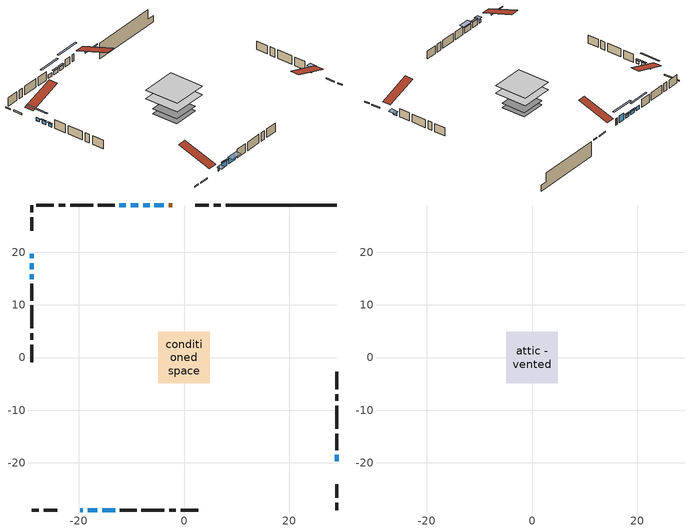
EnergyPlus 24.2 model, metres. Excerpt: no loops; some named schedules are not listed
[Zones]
conditioned space
 floor adiabatic (AdiabaticFloorConstruction): -4.86,-4.86 -4.86,4.86 4.86,4.86 4.86,-4.86 z3.12
 floor foundation (Slab1 construction): -3.63,-3.63 -3.63,3.63 3.63,3.63 3.63,-3.63 z-1.35
 floor foundation (Slab2 construction): -3.63,-3.63 -3.63,3.63 3.63,3.63 3.63,-3.63 z0
 wall outside (RimJoist1 construction): 6.98,28.94 5.6,28.94 / -28.94,-28.94 -27.56,-28.94 / -28.94,28.94 -28.94,27.56 / 28.94,-28.94 28.94,-27.56 z3.12:3.42
 wall outside (RimJoist2 construction): 4.67,28.94 2.11,28.94 / -26.63,-28.94 -24.07,-28.94 / -28.94,26.63 -28.94,24.07 / 28.94,-26.63 28.94,-24.07 z3.12:3.42
 wall outside (AdiabaticWallConstruction 1): -2.24,28.94 -2.87,28.94 z3.12:5.15
 wall outside (AdiabaticWallConstruction): -19.72,-28.94 -19.21,-28.94 / -28.94,19.72 -28.94,18.8 / -28.94,15.8 -28.94,14.89 z3.12:4.04; -3.8,28.94 -5.61,28.94 z3.12:5.15; 28.94,-19.72 28.94,-18.5 / -6.53,28.94 -7.76,28.94 / -8.68,28.94 -10.11,28.94 / -28.94,17.87 -28.94,16.73 / -11.03,28.94 -12.26,28.94 z3.12:4.14; -18.28,-28.94 -16.45,-28.94 / -15.52,-28.94 -13.08,-28.94 z3.12:4.77
 wall outside (Wall1 construction): -13.18,28.94 -16.33,28.94 / -12.15,-28.94 -9.01,-28.94 / -28.94,13.96 -28.94,10.82 / 28.94,-17.57 28.94,-14.43 z3.12:5.56
 wall outside (Wall2 construction): -17.25,28.94 -21.58,28.94 / -8.08,-28.94 -3.76,-28.94 / -28.94,9.89 -28.94,5.56 / 28.94,-13.5 28.94,-9.17 z3.12:5.56
 wall outside (Wall3 construction): -22.51,28.94 -23.81,28.94 / -2.83,-28.94 -1.53,-28.94 / -28.94,4.63 -28.94,3.34 / 28.94,-8.24 28.94,-6.95 z3.12:5.56
 wall outside (Wall4 construction): -24.74,28.94 -28.01,28.94 / -0.6,-28.94 2.68,-28.94 / -28.94,2.41 -28.94,-0.87 / 28.94,-6.02 28.94,-2.74 z3.12:5.56
 wall foundation (FoundationWall1 construction): 7.91,28.94,-1.35 7.91,28.94,3.12 26.84,28.94,3.12 26.84,28.94,0.39 28.94,28.94,0.39 28.94,28.94,-1.35
 window (WindowConstruction 7): -19.72,-28.94 -19.21,-28.94 z3.12:4.03
 window (WindowConstruction 9): -3.8,28.94 -5.61,28.94 z3.12:5.15
 window (WindowConstruction 10): -28.94,19.72 -28.94,18.8 z3.12:4.03
 window (WindowConstruction): 28.94,-19.72 28.94,-18.5 z3.12:4.14
 window (WindowConstruction 1): -6.54,28.94 -7.75,28.94 z3.12:4.14
 window (WindowConstruction 2): -8.68,28.94 -10.11,28.94 z3.12:4.14
 window (WindowConstruction 3): -18.28,-28.94 -16.45,-28.94 z3.12:4.77
 window (WindowConstruction 4): -15.52,-28.94 -13.08,-28.94 z3.12:4.77
 window (WindowConstruction 5): -28.94,17.87 -28.94,16.73 z3.12:4.14
 window (WindowConstruction 6): -28.94,15.8 -28.94,14.89 z3.12:4.03
 window (WindowConstruction 8): -11.04,28.94 -12.25,28.94 z3.12:4.14
 door (Door): -2.24,28.94 -2.87,28.94 z3.12:5.15
 ceiling adiabatic (AdiabaticFloorConstruction): 4.86,-4.86 4.86,4.86 -4.86,4.86 -4.86,-4.86 z3.12
attic - vented
 floor to conditioned space (Floor1 construction Reversed): -4.86,-4.86 -4.86,4.86 4.86,4.86 4.86,-4.86 z5.56
 roof outside (Roof1 construction): -1.31,28.94,5.56 -1.31,19.48,8.71 1.18,19.48,8.71 1.18,28.94,5.56; -20.65,-28.94,5.56 -20.65,-19.48,8.71 -23.14,-19.48,8.71 -23.14,-28.94,5.56; -28.94,20.65,5.56 -19.48,20.65,8.71 -19.48,23.14,8.71 -28.94,23.14,5.56; 28.94,-20.65,5.56 19.48,-20.65,8.71 19.48,-23.14,8.71 28.94,-23.14,5.56
shading: -18.83,-28.94 -20.1,-28.94 -20.1,-30.31 -18.83,-30.31 z4.42; -8.25,28.94 -1.16,28.94 -1.16,29.35 -8.25,29.35 z7.79; -28.94,16.16 -28.94,22.36 -29.35,22.36 -29.35,16.16 z6.67; 28.94,-18.12 28.94,-20.1 30.31,-20.1 30.31,-18.12 z4.52; -7.96,28.94 -6.33,28.94 -6.33,29.35 -7.96,29.35 z4.34; -10.31,28.94 -8.48,28.94 -8.48,29.35 -10.31,29.35 z4.34; -16.25,-28.94 -18.48,-28.94 -18.48,-29.35 -16.25,-29.35 z4.97; -12.7,-28.94 -15.9,-28.94 -15.9,-30.31 -12.7,-30.31 z5.15; -28.94,16.53 -28.94,18.07 -29.35,18.07 -29.35,16.53 z4.34; -28.94,14.69 -28.94,16 -29.35,16 -29.35,14.69 z4.24; -14.89,28.94 -8.4,28.94 -8.4,29.35 -14.89,29.35 z6.77
[Building]
Building 1: Terrain=Suburbs
[Site:Location]
Point Petre AUT_ON: Latitude {deg}=43.83; Longitude {deg}=-77.15; Time Zone {hr}=-5; Elevation {m}=79; Keep Site Location Information=Yes
[Site:GroundTemperature:Shallow]
3.7516, 1.80644, 1.65067, 2.57374, 6.27937, 9.96774, 13.1654, 15.191, 15.363, 13.7156, 10.5995, 7.02426
[Site:WaterMainsTemperature]
Calculation Method=Schedule; Temperature Schedule=mains temperature schedule
[Material] Roughness=Rough; Thermal Absorptance=0.9
Name | Thickness {m} | Conductivity {W/m-K} | Density {kg/m3} | Specific Heat {J/kg-K} | Solar Absorptance | Visible Absorptance
asphalt or fiberglass shingles | 0.00635 | 0.162714 | 1121.4 | 1465.45 | 0.4 | 0.4
ceiling loosefill ins | 0.0846667 | 0.0480833 | 16.02 | 1046.75 | 0.7 | 0.7
ceiling stud and cavity | 0.1397 | 0.0957022 | 65.682 | 1177.47 | 0.7 | 0.7
concrete 4.0 in. | 0.1016 | 1.803125 | 2242.8 | 837.4 | 0.7 | 0.7
concrete 8.0 in. | 0.2032 | 1.803125 | 2242.8 | 837.4 | 0.7 | 0.7
door material | 0.04445 | 0.327969 | 512.64 | 1214.23 | 0.7 | 0.7
exterior vertical ins | 0.039249 | 0.029427 | 32.04 | 1214.23 | 0.7 | 0.7
floor covering | 0.0127 | 0.0433444 | 54.468 | 1339.84 | 0.6 | 0.6
floor rigid ins; wall rigid ins | 0.512978 | 0.029427 | 32.04 | 1214.23 | 0.7 | 0.7
floor stud and cavity | 0.1397 | 1.75129 | 37.0049 | 1207.88 | 0.7 | 0.7
furniture material conditioned space 1 | 0.1524 | 0.115458 | 640.8 | 1214.23 | 0.6 | 0.6
gypsum board | 0.0127 | 0.160291 | 801 | 837.4 | 0.6 | 0.6
gypsum board 1 | 0.00254 | 0.160291 | 801 | 837.4 | 0.6 | 0.6
gypsum board 2 | 0.0127 | 0.160291 | 801 | 837.4 | 0.7 | 0.7
osb sheathing 0.5 in. | 0.0127 | 0.115458 | 512.64 | 1214.23 | 0.7 | 0.7
osb sheathing 0.75 in. | 0.01905 | 0.115458 | 512.64 | 1214.23 | 0.7 | 0.7
osb sheathing 2.0 in. | 0.0508 | 0.115458 | 512.64 | 1214.23 | 0.7 | 0.7
rim joist stud and cavity | 0.0508 | 0.0389034 | 125.044 | 1163.47 | 0.6 | 0.6
rim joist stud and cavity 1 | 0.0508 | 0.0463394 | 125.044 | 1163.47 | 0.6 | 0.6
wall stud and cavity | 0.1397 | 0.101326 | 139.0536 | 1170.24 | 0.7 | 0.7
wall stud and cavity 1 | 0.1397 | 0.117539 | 139.0536 | 1170.24 | 0.7 | 0.7
wall stud and cavity 2 | 0.1397 | 0.119127 | 139.0536 | 1170.24 | 0.7 | 0.7
wall stud and cavity 3 | 0.0889 | 0.539245 | 50.32683 | 1063.81 | 0.7 | 0.7
wall stud and cavity 4 | 0.0889 | 0.380278 | 52.3479 | 1209.89 | 0.7 | 0.7
wall stud and cavity 5 | 0.0889 | 0.391764 | 83.0341 | 1211.67 | 0.7 | 0.7
wood siding | 0.0254 | 0.102417 | 544.68 | 1172.36 | 0.4 | 0.4
wood siding 1 | 0.00254 | 0.102417 | 544.68 | 1172.36 | 0.4 | 0.4
wood siding 2; wood siding 3; wood siding 4 | 0.0254 | 0.102417 | 544.68 | 1172.36 | 0.7 | 0.7
[WindowMaterial:SimpleGlazingSystem]
Name | U-Factor {W/m2-K} | Solar Heat Gain Coefficient
WindowMaterial | 2.393277 | 0.52
WindowMaterial 1 | 2.28085 | 0.55
WindowMaterial 10 | 3.304596 | 0.64
WindowMaterial 2 | 2.25814 | 0.56
WindowMaterial 3 | 2.14515 | 0.6
WindowMaterial 4 | 2.115055 | 0.62
WindowMaterial 5 | 2.29164 | 0.54
WindowMaterial 6 | 2.49718 | 0.47
WindowMaterial 7 | 3.308 | 0.59
WindowMaterial 8 | 3.28699 | 0.55
WindowMaterial 9 | 2.97698 | 0.59
[Construction]
AdiabaticFloorConstruction: floor stud and cavity, floor rigid ins, osb sheathing 0.75 in., floor covering
AdiabaticWallConstruction: wood siding 3, wall rigid ins, wall stud and cavity 4, gypsum board
AdiabaticWallConstruction 1: wood siding 4, wall rigid ins, wall stud and cavity 4, gypsum board
Door: door material
Floor1 construction Reversed: gypsum board, ceiling stud and cavity, ceiling loosefill ins
FoundationWall1 construction: concrete 8.0 in., gypsum board 2
furniture construction conditioned space 1: furniture material conditioned space 1
PartitionWallConstruction: gypsum board, wall stud and cavity 5, gypsum board
RimJoist1 construction: wood siding 2, osb sheathing 2.0 in., rim joist stud and cavity
RimJoist2 construction: wood siding 2, osb sheathing 2.0 in., rim joist stud and cavity 1
Roof1 construction: asphalt or fiberglass shingles
Slab1 construction; Slab2 construction: concrete 4.0 in.
Wall1 construction: wood siding, osb sheathing 0.5 in., wall stud and cavity, gypsum board
Wall2 construction: wood siding, osb sheathing 0.5 in., wall stud and cavity 1, gypsum board
Wall3 construction: wood siding, osb sheathing 0.5 in., wall stud and cavity 2, gypsum board
Wall4 construction: wood siding 1, wall stud and cavity 3, gypsum board 1
WindowConstruction: WindowMaterial
WindowConstruction 1: WindowMaterial 1
WindowConstruction 10: WindowMaterial 10
WindowConstruction 2: WindowMaterial 2
WindowConstruction 3: WindowMaterial 3
WindowConstruction 4: WindowMaterial 4
WindowConstruction 5: WindowMaterial 5
WindowConstruction 6: WindowMaterial 6
WindowConstruction 7: WindowMaterial 7
WindowConstruction 8: WindowMaterial 8
WindowConstruction 9: WindowMaterial 9
[Zone] Multiplier=1; Part of Total Floor Area=Yes
Name | Volume {m3}
attic - vented | 48.3861
conditioned space | 459.4
[Space]
Name | Zone | Volume {m3}
attic - vented 1 | attic - vented | 48.3861
conditioned space 1 | conditioned space | 459.4
[ZoneInfiltration:EffectiveLeakageArea]
infil attic - vented 1: Zone or Space=attic - vented 1; Schedule=Always On Discrete; Effective Air Leakage Area {cm2}=3434.91; Stack Coefficient=0.000219425; Wind Coefficient=1.00084e-05
[ZoneMixing]
whole house fan mix: Zone or Space=attic - vented; Schedule=Always On Continuous; Design Flow Rate Calculation Method=Flow/Zone; Design Flow Rate {m3/s}=0; Source Zone or Space=conditioned space
[SurfaceProperty:ExposedFoundationPerimeter] Exposed Perimeter Calculation Method=TotalExposedPerimeter; Total Exposed Perimeter {m}=21.031
Slab1; Slab2
[InternalMass] Zone or ZoneList=conditioned space; Space or SpaceList=conditioned space 1
Name | Construction | Surface Area {m2}
furniture mass conditioned space 1 | furniture construction conditioned space 1 | 79.944
partition wall mass | PartitionWallConstruction | 199.86
[Lights]
interior lighting: Zone or ZoneList or Space or SpaceList=conditioned space 1; Schedule=interior lighting schedule; Design Level Calculation Method=LightingLevel; Lighting Level {W}=343.2; Return Air Fraction=0; Fraction Radiant=0.6; Fraction Visible=0.2; Fraction Replaceable=1
[People]
occupants: Zone or ZoneList or Space or SpaceList=conditioned space 1; Number of People Schedule=occupants schedule; Number of People Calculation Method=People; Number of People=3; Fraction Radiant=0.314171; Sensible Heat Fraction=0.56303; Activity Level Schedule=occupants activity schedule; Carbon Dioxide Generation Rate {m3/s-W}=0; Enable ASHRAE 55 Comfort Warnings=No; Mean Radiant Temperature Calculation Type=EnclosureAveraged
[ElectricEquipment] Zone or ZoneList or Space or SpaceList=conditioned space 1; Design Level Calculation Method=EquipmentLevel
Name | Schedule | Design Level {W} | Fraction Latent | Fraction Radiant | Fraction Lost
clothes dryer | clothes dryer schedule | 140.772 | 0.015 | 0.081 | 0.85
clothes washer | clothes washer schedule | 32.1985 | 0.03 | 0.162 | 0.7
cooking range | cooking range schedule | 215.147 | 0.08 | 0.432 | 0.2
dishwasher | dishwasher schedule | 66.8632 | 0.3 | 0.18 | 0.4
fridge | fridge schedule | 72.9452 | 0 | 0.6 | 0
mech vent house fan | mech vent house fan schedule | 0 | 0 | 0 | 1
mech vent house fan cfis | mech vent house fan cfis schedule | 0 | 0 | 0 | 0
misc plug loads | misc plug loads schedule | 494.7 | 0.045 | 0.513 | 0.1
whole house fan | Always On Discrete | 0 | 0 | 0 | 1
[OtherEquipment] Zone or ZoneList or Space or SpaceList=conditioned space 1; Design Level Calculation Method=EquipmentLevel
Name | Fuel Type | Schedule | Design Level {W} | Fraction Latent | Fraction Radiant | Fraction Lost
clothes dryer 1 | Electricity | clothes dryer schedule | 0 | 0.015 | 0.081 | 0.85
cooking range 1 | Electricity | cooking range schedule | 0 | 0.08 | 0.432 | 0.2
general water use latent | None | general water use schedule | 62.594 | 1 | 0 | 0
general water use sensible | None | general water use schedule | -61.6891 | 0 | 0.6 | 0
mech vent house fan latent load | None | Always On Discrete | 0 | 1 | 0 | 0
mech vent house fan sensible load | None | Always On Discrete | 0 | 0 | 0 | 0
water heater energy adjustment1 | NaturalGas | Always On Discrete | 0.01 | 0 | 0 | 1
[ZoneInfiltration:DesignFlowRate] Zone or ZoneList or Space or SpaceList=conditioned space 1; Schedule=Always On Discrete; Design Flow Rate Calculation Method=Flow/Zone; Design Flow Rate {m3/s}=0
infil flow; natural vent flow; whole house fan flow
[Foundation:Kiva] Initial Indoor Air Temperature {C}=18; Wall Depth Below Slab {m}=0.2032
Name | Wall Height Above Grade {m} | Custom Block Material Name 1 | Custom Block Depth 1 {m} | Custom Block X Position 1 {m} | Custom Block Z Position 1 {m}
Foundation Kiva 1 | 3.12002 | exterior vertical ins | 4.47001 | 0.2159 | 0
Foundation Kiva 2 | 0.1016
[Foundation:Kiva:Settings]
Soil Conductivity {W/m-K}=0.849921; Soil Density {kg/m3}=1842.3; Soil Specific Heat {J/kg-K}=418.7; Ground Solar Absorptivity=0.9; Ground Thermal Absorptivity=0.9; Ground Surface Roughness {m}=0.03; Far-Field Width {m}=40; Deep-Ground Boundary Condition=ZeroFlux; Deep-Ground Depth {m}=40; Minimum Cell Dimension {m}=0.2; Maximum Cell Growth Coefficient=3; Simulation Timestep=Timestep
[Exterior:Lights]
exterior lighting: Schedule=exterior lighting schedule; Design Level {W}=75.6
[Schedule:Constant]
Name | Hourly Value
Always On Continuous; mech vent house fan schedule; mech vent house fan cfis schedule; Always On Discrete | 1
occupants activity schedule | 117.228
fridge schedule | 0
[Schedule:Week:Daily]
interior lighting schedule Week Rule - Jan1-Jan27: interior lighting schedule day, interior lighting schedule day, interior lighting schedule day, interior lighting schedule day, interior lighting schedule day, interior lighting schedule day, interior lighting schedule day, interior lighting schedule default day, interior lighting schedule default day, interior lighting schedule default day, interior lighting schedule default day, interior lighting schedule default day
interior lighting schedule Week Rule - Jan28-Feb3: interior lighting schedule day, interior lighting schedule day, interior lighting schedule day, interior lighting schedule day, interior lighting schedule day 1, interior lighting schedule day 1, interior lighting schedule day 1, interior lighting schedule default day, interior lighting schedule default day, interior lighting schedule default day, interior lighting schedule default day, interior lighting schedule default day
interior lighting schedule Week Rule - Feb4-Feb24: interior lighting schedule day 1, interior lighting schedule day 1, interior lighting schedule day 1, interior lighting schedule day 1, interior lighting schedule day 1, interior lighting schedule day 1, interior lighting schedule day 1, interior lighting schedule default day, interior lighting schedule default day, interior lighting schedule default day, interior lighting schedule default day, interior lighting schedule default day
interior lighting schedule Week Rule - Feb25-Mar3: interior lighting schedule day 1, interior lighting schedule day 1, interior lighting schedule day 1, interior lighting schedule day 1, interior lighting schedule day 2, interior lighting schedule day 2, interior lighting schedule day 2, interior lighting schedule default day, interior lighting schedule default day, interior lighting schedule default day, interior lighting schedule default day, interior lighting schedule default day
interior lighting schedule Week Rule - Mar4-Mar31: interior lighting schedule day 2, interior lighting schedule day 2, interior lighting schedule day 2, interior lighting schedule day 2, interior lighting schedule day 2, interior lighting schedule day 2, interior lighting schedule day 2, interior lighting schedule default day, interior lighting schedule default day, interior lighting schedule default day, interior lighting schedule default day, interior lighting schedule default day
interior lighting schedule Week Rule - Apr1-Apr28: interior lighting schedule day 3, interior lighting schedule day 3, interior lighting schedule day 3, interior lighting schedule day 3, interior lighting schedule day 3, interior lighting schedule day 3, interior lighting schedule day 3, interior lighting schedule default day, interior lighting schedule default day, interior lighting schedule default day, interior lighting schedule default day, interior lighting schedule default day
interior lighting schedule Week Rule - Apr29-May5: interior lighting schedule day 3, interior lighting schedule day 3, interior lighting schedule day 4, interior lighting schedule day 4, interior lighting schedule day 4, interior lighting schedule day 4, interior lighting schedule day 4, interior lighting schedule default day, interior lighting schedule default day, interior lighting schedule default day, interior lighting schedule default day, interior lighting schedule default day
interior lighting schedule Week Rule - May6-May26: interior lighting schedule day 4, interior lighting schedule day 4, interior lighting schedule day 4, interior lighting schedule day 4, interior lighting schedule day 4, interior lighting schedule day 4, interior lighting schedule day 4, interior lighting schedule default day, interior lighting schedule default day, interior lighting schedule default day, interior lighting schedule default day, interior lighting schedule default day
interior lighting schedule Week Rule - May27-Jun2: interior lighting schedule day 4, interior lighting schedule day 4, interior lighting schedule day 4, interior lighting schedule day 4, interior lighting schedule day 4, interior lighting schedule day 5, interior lighting schedule day 5, interior lighting schedule default day, interior lighting schedule default day, interior lighting schedule default day, interior lighting schedule default day, interior lighting schedule default day
interior lighting schedule Week Rule - Jun3-Jun30: interior lighting schedule day 5, interior lighting schedule day 5, interior lighting schedule day 5, interior lighting schedule day 5, interior lighting schedule day 5, interior lighting schedule day 5, interior lighting schedule day 5, interior lighting schedule default day, interior lighting schedule default day, interior lighting schedule default day, interior lighting schedule default day, interior lighting schedule default day
interior lighting schedule Week Rule - Jul1-Jul28: interior lighting schedule day 6, interior lighting schedule day 6, interior lighting schedule day 6, interior lighting schedule day 6, interior lighting schedule day 6, interior lighting schedule day 6, interior lighting schedule day 6, interior lighting schedule default day, interior lighting schedule default day, interior lighting schedule default day, interior lighting schedule default day, interior lighting schedule default day
interior lighting schedule Week Rule - Jul29-Aug4: interior lighting schedule day 6, interior lighting schedule day 6, interior lighting schedule day 6, interior lighting schedule day 7, interior lighting schedule day 7, interior lighting schedule day 7, interior lighting schedule day 7, interior lighting schedule default day, interior lighting schedule default day, interior lighting schedule default day, interior lighting schedule default day, interior lighting schedule default day
interior lighting schedule Week Rule - Aug5-Aug25: interior lighting schedule day 7, interior lighting schedule day 7, interior lighting schedule day 7, interior lighting schedule day 7, interior lighting schedule day 7, interior lighting schedule day 7, interior lighting schedule day 7, interior lighting schedule default day, interior lighting schedule default day, interior lighting schedule default day, interior lighting schedule default day, interior lighting schedule default day
interior lighting schedule Week Rule - Aug26-Sep1: interior lighting schedule day 7, interior lighting schedule day 7, interior lighting schedule day 7, interior lighting schedule day 7, interior lighting schedule day 7, interior lighting schedule day 7, interior lighting schedule day 8, interior lighting schedule default day, interior lighting schedule default day, interior lighting schedule default day, interior lighting schedule default day, interior lighting schedule default day
interior lighting schedule Week Rule - Sep2-Sep29: interior lighting schedule day 8, interior lighting schedule day 8, interior lighting schedule day 8, interior lighting schedule day 8, interior lighting schedule day 8, interior lighting schedule day 8, interior lighting schedule day 8, interior lighting schedule default day, interior lighting schedule default day, interior lighting schedule default day, interior lighting schedule default day, interior lighting schedule default day
interior lighting schedule Week Rule - Sep30-Oct6: interior lighting schedule day 8, interior lighting schedule day 9, interior lighting schedule day 9, interior lighting schedule day 9, interior lighting schedule day 9, interior lighting schedule day 9, interior lighting schedule day 9, interior lighting schedule default day, interior lighting schedule default day, interior lighting schedule default day, interior lighting schedule default day, interior lighting schedule default day
interior lighting schedule Week Rule - Oct7-Oct27: interior lighting schedule day 9, interior lighting schedule day 9, interior lighting schedule day 9, interior lighting schedule day 9, interior lighting schedule day 9, interior lighting schedule day 9, interior lighting schedule day 9, interior lighting schedule default day, interior lighting schedule default day, interior lighting schedule default day, interior lighting schedule default day, interior lighting schedule default day
interior lighting schedule Week Rule - Oct28-Nov3: interior lighting schedule day 9, interior lighting schedule day 9, interior lighting schedule day 9, interior lighting schedule day 9, interior lighting schedule day 10, interior lighting schedule day 10, interior lighting schedule day 10, interior lighting schedule default day, interior lighting schedule default day, interior lighting schedule default day, interior lighting schedule default day, interior lighting schedule default day
interior lighting schedule Week Rule - Nov4-Nov24: interior lighting schedule day 10, interior lighting schedule day 10, interior lighting schedule day 10, interior lighting schedule day 10, interior lighting schedule day 10, interior lighting schedule day 10, interior lighting schedule day 10, interior lighting schedule default day, interior lighting schedule default day, interior lighting schedule default day, interior lighting schedule default day, interior lighting schedule default day
interior lighting schedule Week Rule - Nov25-Dec1: interior lighting schedule day 10, interior lighting schedule day 10, interior lighting schedule day 10, interior lighting schedule day 10, interior lighting schedule day 10, interior lighting schedule day 10, interior lighting schedule day 11, interior lighting schedule default day, interior lighting schedule default day, interior lighting schedule default day, interior lighting schedule default day, interior lighting schedule default day
interior lighting schedule Week Rule - Dec2-Dec31: interior lighting schedule day 11, interior lighting schedule day 11, interior lighting schedule day 11, interior lighting schedule day 11, interior lighting schedule day 11, interior lighting schedule day 11, interior lighting schedule day 11, interior lighting schedule default day, interior lighting schedule default day, interior lighting schedule default day, interior lighting schedule default day, interior lighting schedule default day
occupants schedule Week Rule - Jan1-Dec31: occupants schedule day, occupants schedule day, occupants schedule day, occupants schedule day, occupants schedule day, occupants schedule day, occupants schedule day, occupants schedule default day, occupants schedule default day, occupants schedule default day, occupants schedule default day, occupants schedule default day
clothes dryer schedule Week Rule - Jan1-Dec31: clothes dryer schedule day, clothes dryer schedule day, clothes dryer schedule day, clothes dryer schedule day, clothes dryer schedule day, clothes dryer schedule day, clothes dryer schedule day, clothes dryer schedule default day, clothes dryer schedule default day, clothes dryer schedule default day, clothes dryer schedule default day, clothes dryer schedule default day
clothes washer schedule Week Rule - Jan1-Dec31: clothes washer schedule day, clothes washer schedule day, clothes washer schedule day, clothes washer schedule day, clothes washer schedule day, clothes washer schedule day, clothes washer schedule day, clothes washer schedule default day, clothes washer schedule default day, clothes washer schedule default day, clothes washer schedule default day, clothes washer schedule default day
cooking range schedule Week Rule - Jan1-Dec31: cooking range schedule day, cooking range schedule day, cooking range schedule day, cooking range schedule day, cooking range schedule day, cooking range schedule day, cooking range schedule day, cooking range schedule default day, cooking range schedule default day, cooking range schedule default day, cooking range schedule default day, cooking range schedule default day
dishwasher schedule Week Rule - Jan1-Dec31: dishwasher schedule day, dishwasher schedule day, dishwasher schedule day, dishwasher schedule day, dishwasher schedule day, dishwasher schedule day, dishwasher schedule day, dishwasher schedule default day, dishwasher schedule default day, dishwasher schedule default day, dishwasher schedule default day, dishwasher schedule default day
misc plug loads schedule Week Rule - Jan1-Dec31: misc plug loads schedule day, misc plug loads schedule day, misc plug loads schedule day, misc plug loads schedule day, misc plug loads schedule day, misc plug loads schedule day, misc plug loads schedule day, misc plug loads schedule default day, misc plug loads schedule default day, misc plug loads schedule default day, misc plug loads schedule default day, misc plug loads schedule default day
general water use schedule Week Rule - Jan1-Dec31: general water use schedule day, general water use schedule day, general water use schedule day, general water use schedule day, general water use schedule day, general water use schedule day, general water use schedule day, general water use schedule default day, general water use schedule default day, general water use schedule default day, general water use schedule default day, general water use schedule default day
exterior lighting schedule Week Rule - Jan1-Jan27: exterior lighting schedule day, exterior lighting schedule day, exterior lighting schedule day, exterior lighting schedule day, exterior lighting schedule day, exterior lighting schedule day, exterior lighting schedule day, exterior lighting schedule default day, exterior lighting schedule default day, exterior lighting schedule default day, exterior lighting schedule default day, exterior lighting schedule default day
exterior lighting schedule Week Rule - Jan28-Feb3: exterior lighting schedule day, exterior lighting schedule day, exterior lighting schedule day, exterior lighting schedule day, exterior lighting schedule day 1, exterior lighting schedule day 1, exterior lighting schedule day 1, exterior lighting schedule default day, exterior lighting schedule default day, exterior lighting schedule default day, exterior lighting schedule default day, exterior lighting schedule default day
exterior lighting schedule Week Rule - Feb4-Feb24: exterior lighting schedule day 1, exterior lighting schedule day 1, exterior lighting schedule day 1, exterior lighting schedule day 1, exterior lighting schedule day 1, exterior lighting schedule day 1, exterior lighting schedule day 1, exterior lighting schedule default day, exterior lighting schedule default day, exterior lighting schedule default day, exterior lighting schedule default day, exterior lighting schedule default day
exterior lighting schedule Week Rule - Feb25-Mar3: exterior lighting schedule day 1, exterior lighting schedule day 1, exterior lighting schedule day 1, exterior lighting schedule day 1, exterior lighting schedule day 2, exterior lighting schedule day 2, exterior lighting schedule day 2, exterior lighting schedule default day, exterior lighting schedule default day, exterior lighting schedule default day, exterior lighting schedule default day, exterior lighting schedule default day
exterior lighting schedule Week Rule - Mar4-Mar31: exterior lighting schedule day 2, exterior lighting schedule day 2, exterior lighting schedule day 2, exterior lighting schedule day 2, exterior lighting schedule day 2, exterior lighting schedule day 2, exterior lighting schedule day 2, exterior lighting schedule default day, exterior lighting schedule default day, exterior lighting schedule default day, exterior lighting schedule default day, exterior lighting schedule default day
exterior lighting schedule Week Rule - Apr1-Apr28: exterior lighting schedule day 3, exterior lighting schedule day 3, exterior lighting schedule day 3, exterior lighting schedule day 3, exterior lighting schedule day 3, exterior lighting schedule day 3, exterior lighting schedule day 3, exterior lighting schedule default day, exterior lighting schedule default day, exterior lighting schedule default day, exterior lighting schedule default day, exterior lighting schedule default day
exterior lighting schedule Week Rule - Apr29-May5: exterior lighting schedule day 3, exterior lighting schedule day 3, exterior lighting schedule day 4, exterior lighting schedule day 4, exterior lighting schedule day 4, exterior lighting schedule day 4, exterior lighting schedule day 4, exterior lighting schedule default day, exterior lighting schedule default day, exterior lighting schedule default day, exterior lighting schedule default day, exterior lighting schedule default day
exterior lighting schedule Week Rule - May6-May26: exterior lighting schedule day 4, exterior lighting schedule day 4, exterior lighting schedule day 4, exterior lighting schedule day 4, exterior lighting schedule day 4, exterior lighting schedule day 4, exterior lighting schedule day 4, exterior lighting schedule default day, exterior lighting schedule default day, exterior lighting schedule default day, exterior lighting schedule default day, exterior lighting schedule default day
exterior lighting schedule Week Rule - May27-Jun2: exterior lighting schedule day 4, exterior lighting schedule day 4, exterior lighting schedule day 4, exterior lighting schedule day 4, exterior lighting schedule day 4, exterior lighting schedule day 5, exterior lighting schedule day 5, exterior lighting schedule default day, exterior lighting schedule default day, exterior lighting schedule default day, exterior lighting schedule default day, exterior lighting schedule default day
exterior lighting schedule Week Rule - Jun3-Jun30: exterior lighting schedule day 5, exterior lighting schedule day 5, exterior lighting schedule day 5, exterior lighting schedule day 5, exterior lighting schedule day 5, exterior lighting schedule day 5, exterior lighting schedule day 5, exterior lighting schedule default day, exterior lighting schedule default day, exterior lighting schedule default day, exterior lighting schedule default day, exterior lighting schedule default day
exterior lighting schedule Week Rule - Jul1-Jul28: exterior lighting schedule day 6, exterior lighting schedule day 6, exterior lighting schedule day 6, exterior lighting schedule day 6, exterior lighting schedule day 6, exterior lighting schedule day 6, exterior lighting schedule day 6, exterior lighting schedule default day, exterior lighting schedule default day, exterior lighting schedule default day, exterior lighting schedule default day, exterior lighting schedule default day
exterior lighting schedule Week Rule - Jul29-Aug4: exterior lighting schedule day 6, exterior lighting schedule day 6, exterior lighting schedule day 6, exterior lighting schedule day 7, exterior lighting schedule day 7, exterior lighting schedule day 7, exterior lighting schedule day 7, exterior lighting schedule default day, exterior lighting schedule default day, exterior lighting schedule default day, exterior lighting schedule default day, exterior lighting schedule default day
exterior lighting schedule Week Rule - Aug5-Aug25: exterior lighting schedule day 7, exterior lighting schedule day 7, exterior lighting schedule day 7, exterior lighting schedule day 7, exterior lighting schedule day 7, exterior lighting schedule day 7, exterior lighting schedule day 7, exterior lighting schedule default day, exterior lighting schedule default day, exterior lighting schedule default day, exterior lighting schedule default day, exterior lighting schedule default day
exterior lighting schedule Week Rule - Aug26-Sep1: exterior lighting schedule day 7, exterior lighting schedule day 7, exterior lighting schedule day 7, exterior lighting schedule day 7, exterior lighting schedule day 7, exterior lighting schedule day 7, exterior lighting schedule day 8, exterior lighting schedule default day, exterior lighting schedule default day, exterior lighting schedule default day, exterior lighting schedule default day, exterior lighting schedule default day
exterior lighting schedule Week Rule - Sep2-Sep29: exterior lighting schedule day 8, exterior lighting schedule day 8, exterior lighting schedule day 8, exterior lighting schedule day 8, exterior lighting schedule day 8, exterior lighting schedule day 8, exterior lighting schedule day 8, exterior lighting schedule default day, exterior lighting schedule default day, exterior lighting schedule default day, exterior lighting schedule default day, exterior lighting schedule default day
exterior lighting schedule Week Rule - Sep30-Oct6: exterior lighting schedule day 8, exterior lighting schedule day 9, exterior lighting schedule day 9, exterior lighting schedule day 9, exterior lighting schedule day 9, exterior lighting schedule day 9, exterior lighting schedule day 9, exterior lighting schedule default day, exterior lighting schedule default day, exterior lighting schedule default day, exterior lighting schedule default day, exterior lighting schedule default day
exterior lighting schedule Week Rule - Oct7-Oct27: exterior lighting schedule day 9, exterior lighting schedule day 9, exterior lighting schedule day 9, exterior lighting schedule day 9, exterior lighting schedule day 9, exterior lighting schedule day 9, exterior lighting schedule day 9, exterior lighting schedule default day, exterior lighting schedule default day, exterior lighting schedule default day, exterior lighting schedule default day, exterior lighting schedule default day
exterior lighting schedule Week Rule - Oct28-Nov3: exterior lighting schedule day 9, exterior lighting schedule day 9, exterior lighting schedule day 9, exterior lighting schedule day 9, exterior lighting schedule day 10, exterior lighting schedule day 10, exterior lighting schedule day 10, exterior lighting schedule default day, exterior lighting schedule default day, exterior lighting schedule default day, exterior lighting schedule default day, exterior lighting schedule default day
exterior lighting schedule Week Rule - Nov4-Nov24: exterior lighting schedule day 10, exterior lighting schedule day 10, exterior lighting schedule day 10, exterior lighting schedule day 10, exterior lighting schedule day 10, exterior lighting schedule day 10, exterior lighting schedule day 10, exterior lighting schedule default day, exterior lighting schedule default day, exterior lighting schedule default day, exterior lighting schedule default day, exterior lighting schedule default day
exterior lighting schedule Week Rule - Nov25-Dec1: exterior lighting schedule day 10, exterior lighting schedule day 10, exterior lighting schedule day 10, exterior lighting schedule day 10, exterior lighting schedule day 10, exterior lighting schedule day 10, exterior lighting schedule day 11, exterior lighting schedule default day, exterior lighting schedule default day, exterior lighting schedule default day, exterior lighting schedule default day, exterior lighting schedule default day
[Schedule:Year]
interior lighting schedule: interior lighting schedule Week Rule - Jan1-Jan27, 1, 1, 1, 27, interior lighting schedule Week Rule - Jan28-Feb3, 1, 28, 2, 3, interior lighting schedule Week Rule - Feb4-Feb24, 2, 4, 2, 24, interior lighting schedule Week Rule - Feb25-Mar3, 2, 25, 3, 3, interior lighting schedule Week Rule - Mar4-Mar31, 3, 4, 3, 31, interior lighting schedule Week Rule - Apr1-Apr28, 4, 1, 4, 28, interior lighting schedule Week Rule - Apr29-May5, 4, 29, 5, 5, interior lighting schedule Week Rule - May6-May26, 5, 6, 5, 26, interior lighting schedule Week Rule - May27-Jun2, 5, 27, 6, 2, interior lighting schedule Week Rule - Jun3-Jun30, 6, 3, 6, 30, interior lighting schedule Week Rule - Jul1-Jul28, 7, 1, 7, 28, interior lighting schedule Week Rule - Jul29-Aug4, 7, 29, 8, 4, interior lighting schedule Week Rule - Aug5-Aug25, 8, 5, 8, 25, interior lighting schedule Week Rule - Aug26-Sep1, 8, 26, 9, 1, interior lighting schedule Week Rule - Sep2-Sep29, 9, 2, 9, 29, interior lighting schedule Week Rule - Sep30-Oct6, 9, 30, 10, 6, interior lighting schedule Week Rule - Oct7-Oct27, 10, 7, 10, 27, interior lighting schedule Week Rule - Oct28-Nov3, 10, 28, 11, 3, interior lighting schedule Week Rule - Nov4-Nov24, 11, 4, 11, 24, interior lighting schedule Week Rule - Nov25-Dec1, 11, 25, 12, 1, interior lighting schedule Week Rule - Dec2-Dec31, 12, 2, 12, 31
occupants schedule: occupants schedule Week Rule - Jan1-Dec31, 1, 1, 12, 31
clothes dryer schedule: clothes dryer schedule Week Rule - Jan1-Dec31, 1, 1, 12, 31
clothes washer schedule: clothes washer schedule Week Rule - Jan1-Dec31, 1, 1, 12, 31
cooking range schedule: cooking range schedule Week Rule - Jan1-Dec31, 1, 1, 12, 31
dishwasher schedule: dishwasher schedule Week Rule - Jan1-Dec31, 1, 1, 12, 31
misc plug loads schedule: misc plug loads schedule Week Rule - Jan1-Dec31, 1, 1, 12, 31
general water use schedule: general water use schedule Week Rule - Jan1-Dec31, 1, 1, 12, 31
exterior lighting schedule: exterior lighting schedule Week Rule - Jan1-Jan27, 1, 1, 1, 27, exterior lighting schedule Week Rule - Jan28-Feb3, 1, 28, 2, 3, exterior lighting schedule Week Rule - Feb4-Feb24, 2, 4, 2, 24, exterior lighting schedule Week Rule - Feb25-Mar3, 2, 25, 3, 3, exterior lighting schedule Week Rule - Mar4-Mar31, 3, 4, 3, 31, exterior lighting schedule Week Rule - Apr1-Apr28, 4, 1, 4, 28, exterior lighting schedule Week Rule - Apr29-May5, 4, 29, 5, 5, exterior lighting schedule Week Rule - May6-May26, 5, 6, 5, 26, exterior lighting schedule Week Rule - May27-Jun2, 5, 27, 6, 2, exterior lighting schedule Week Rule - Jun3-Jun30, 6, 3, 6, 30, exterior lighting schedule Week Rule - Jul1-Jul28, 7, 1, 7, 28, exterior lighting schedule Week Rule - Jul29-Aug4, 7, 29, 8, 4, exterior lighting schedule Week Rule - Aug5-Aug25, 8, 5, 8, 25, exterior lighting schedule Week Rule - Aug26-Sep1, 8, 26, 9, 1, exterior lighting schedule Week Rule - Sep2-Sep29, 9, 2, 9, 29, exterior lighting schedule Week Rule - Sep30-Oct6, 9, 30, 10, 6, exterior lighting schedule Week Rule - Oct7-Oct27, 10, 7, 10, 27, exterior lighting schedule Week Rule - Oct28-Nov3, 10, 28, 11, 3, exterior lighting schedule Week Rule - Nov4-Nov24, 11, 4, 11, 24, exterior lighting schedule Week Rule - Nov25-Dec1, 11, 25, 12, 1, exterior lighting schedule Week Rule - Dec2-Dec31, 12, 2, 12, 31
[Schedule:Compact]
mains temperature schedule: Through: 01/01, For: AllDays, Until: 24:00, 7.83056, Through: 01/02, For: AllDays, Until: 24:00, 7.76444, Through: 01/03, For: AllDays, Until: 24:00, 7.69889, Through: 01/04, For: AllDays, Until: 24:00, 7.635, Through: 01/05, For: AllDays, Until: 24:00, 7.57222, Through: 01/06, For: AllDays, Until: 24:00, 7.51056, Through: 01/07, For: AllDays, Until: 24:00, 7.45, Through: 01/08, For: AllDays, Until: 24:00, 7.39111, Through: 01/09, For: AllDays, Until: 24:00, 7.33278, Through: 01/10, For: AllDays, Until: 24:00, 7.27667, Through: 01/11, For: AllDays, Until: 24:00, 7.22111, Through: 01/12, For: AllDays, Until: 24:00, 7.16722, Through: 01/13, For: AllDays, Until: 24:00, 7.11444, Through: 01/14, For: AllDays, Until: 24:00, 7.06333, Through: 01/15, For: AllDays, Until: 24:00, 7.01333, Through: 01/16, For: AllDays, Until: 24:00, 6.965, Through: 01/17, For: AllDays, Until: 24:00, 6.91778, Through: 01/18, For: AllDays, Until: 24:00, 6.87167, Through: 01/19, For: AllDays, Until: 24:00, 6.82778, Through: 01/20, For: AllDays, Until: 24:00, 6.78444, Through: 01/21, For: AllDays, Until: 24:00, 6.74333, Through: 01/22, For: AllDays, Until: 24:00, 6.70333, Through: 01/23, For: AllDays, Until: 24:00, 6.665, Through: 01/24, For: AllDays, Until: 24:00, 6.62778, Through: 01/25, For: AllDays, Until: 24:00, 6.59222, Through: 01/26, For: AllDays, Until: 24:00, 6.55833, Through: 01/27, For: AllDays, Until: 24:00, 6.52556, Through: 01/28, For: AllDays, Until: 24:00, 6.495, Through: 01/29, For: AllDays, Until: 24:00, 6.46556, Through: 01/30, For: AllDays, Until: 24:00, 6.43722, Through: 01/31, For: AllDays, Until: 24:00, 6.41111, Through: 02/01, For: AllDays, Until: 24:00, 6.38611, Through: 02/02, For: AllDays, Until: 24:00, 6.36333, Through: 02/03, For: AllDays, Until: 24:00, 6.34167, Through: 02/04, For: AllDays, Until: 24:00, 6.32111, Through: 02/05, For: AllDays, Until: 24:00, 6.30278, Through: 02/06, For: AllDays, Until: 24:00, 6.28611, Through: 02/07, For: AllDays, Until: 24:00, 6.27056, Through: 02/08, For: AllDays, Until: 24:00, 6.25722, Through: 02/09, For: AllDays, Until: 24:00, 6.245, Through: 02/10, For: AllDays, Until: 24:00, 6.23444, Through: 02/11, For: AllDays, Until: 24:00, 6.22556, Through: 02/12, For: AllDays, Until: 24:00, 6.21833, Through: 02/13, For: AllDays, Until: 24:00, 6.21278, Through: 02/14, For: AllDays, Until: 24:00, 6.20889, Through: 02/15, For: AllDays, Until: 24:00, 6.20611, Through: 02/16, For: AllDays, Until: 24:00, 6.20556, Through: 02/17, For: AllDays, Until: 24:00, 6.20611, Through: 02/18, For: AllDays, Until: 24:00, 6.20889, Through: 02/19, For: AllDays, Until: 24:00, 6.21278, Through: 02/20, For: AllDays, Until: 24:00, 6.21833, Through: 02/21, For: AllDays, Until: 24:00, 6.22556, Through: 02/22, For: AllDays, Until: 24:00, 6.235, Through: 02/23, For: AllDays, Until: 24:00, 6.245, Through: 02/24, For: AllDays, Until: 24:00, 6.25722, Through: 02/25, For: AllDays, Until: 24:00, 6.27111, Through: 02/26, For: AllDays, Until: 24:00, 6.28667, Through: 02/27, For: AllDays, Until: 24:00, 6.30333, Through: 02/28, For: AllDays, Until: 24:00, 6.32222, Through: 03/01, For: AllDays, Until: 24:00, 6.34222, Through: 03/02, For: AllDays, Until: 24:00, 6.36389, Through: 03/03, For: AllDays, Until: 24:00, 6.38722, Through: 03/04, For: AllDays, Until: 24:00, 6.41167, Through: 03/05, For: AllDays, Until: 24:00, 6.43833, Through: 03/06, For: AllDays, Until: 24:00, 6.46611, Through: 03/07, For: AllDays, Until: 24:00, 6.49556, Through: 03/08, For: AllDays, Until: 24:00, 6.52667, Through: 03/09, For: AllDays, Until: 24:00, 6.55944, Through: 03/10, For: AllDays, Until: 24:00, 6.59333, Through: 03/11, For: AllDays, Until: 24:00, 6.62889, Through: 03/12, For: AllDays, Until: 24:00, 6.66611, Through: 03/13, For: AllDays, Until: 24:00, 6.70444, Through: 03/14, For: AllDays, Until: 24:00, 6.74444, Through: 03/15, For: AllDays, Until: 24:00, 6.78611, Through: 03/16, For: AllDays, Until: 24:00, 6.82889, Through: 03/17, For: AllDays, Until: 24:00, 6.87333, Through: 03/18, For: AllDays, Until: 24:00, 6.91889, Through: 03/19, For: AllDays, Until: 24:00, 6.96611, Through: 03/20, For: AllDays, Until: 24:00, 7.015, Through: 03/21, For: AllDays, Until: 24:00, 7.065, Through: 03/22, For: AllDays, Until: 24:00, 7.11611, Through: 03/23, For: AllDays, Until: 24:00, 7.16889, Through: 03/24, For: AllDays, Until: 24:00, 7.22278, Through: 03/25, For: AllDays, Until: 24:00, 7.27833, Through: 03/26, For: AllDays, Until: 24:00, 7.335, Through: 03/27, For: AllDays, Until: 24:00, 7.39278, Through: 03/28, For: AllDays, Until: 24:00, 7.45222, Through: 03/29, For: AllDays, Until: 24:00, 7.51222, Through: 03/30, For: AllDays, Until: 24:00, 7.57389, Through: 03/31, For: AllDays, Until: 24:00, 7.63722, Through: 04/01, For: AllDays, Until: 24:00, 7.70111, Through: 04/02, For: AllDays, Until: 24:00, 7.76611, Through: 04/03, For: AllDays, Until: 24:00, 7.83278, Through: 04/04, For: AllDays, Until: 24:00, 7.90056, Through: 04/05, For: AllDays, Until: 24:00, 7.96889, Through: 04/06, For: AllDays, Until: 24:00, 8.03889, Through: 04/07, For: AllDays, Until: 24:00, 8.10944, Through: 04/08, For: AllDays, Until: 24:00, 8.18167, Through: 04/09, For: AllDays, Until: 24:00, 8.25444, Through: 04/10, For: AllDays, Until: 24:00, 8.32833, Through: 04/11, For: AllDays, Until: 24:00, 8.40333, Through: 04/12, For: AllDays, Until: 24:00, 8.47944, Through: 04/13, For: AllDays, Until: 24:00, 8.55611, Through: 04/14, For: AllDays, Until: 24:00, 8.63389, Through: 04/15, For: AllDays, Until: 24:00, 8.71278, Through: 04/16, For: AllDays, Until: 24:00, 8.79222, Through: 04/17, For: AllDays, Until: 24:00, 8.87278, Through: 04/18, For: AllDays, Until: 24:00, 8.95389, Through: 04/19, For: AllDays, Until: 24:00, 9.03611, Through: 04/20, For: AllDays, Until: 24:00, 9.11889, Through: 04/21, For: AllDays, Until: 24:00, 9.20222, Through: 04/22, For: AllDays, Until: 24:00, 9.28667, Through: 04/23, For: AllDays, Until: 24:00, 9.37167, Through: 04/24, For: AllDays, Until: 24:00, 9.45722, Through: 04/25, For: AllDays, Until: 24:00, 9.54389, Through: 04/26, For: AllDays, Until: 24:00, 9.63056, Through: 04/27, For: AllDays, Until: 24:00, 9.71833, Through: 04/28, For: AllDays, Until: 24:00, 9.80667, Through: 04/29, For: AllDays, Until: 24:00, 9.89556, Through: 04/30, For: AllDays, Until: 24:00, 9.98444, Through: 05/01, For: AllDays, Until: 24:00, 10.0744, Through: 05/02, For: AllDays, Until: 24:00, 10.1644, Through: 05/03, For: AllDays, Until: 24:00, 10.255, Through: 05/04, For: AllDays, Until: 24:00, 10.3461, Through: 05/05, For: AllDays, Until: 24:00, 10.4378, Through: 05/06, For: AllDays, Until: 24:00, 10.53, Through: 05/07, For: AllDays, Until: 24:00, 10.6222, Through: 05/08, For: AllDays, Until: 24:00, 10.7144, Through: 05/09, For: AllDays, Until: 24:00, 10.8072, Through: 05/10, For: AllDays, Until: 24:00, 10.9006, Through: 05/11, For: AllDays, Until: 24:00, 10.9939, Through: 05/12, For: AllDays, Until: 24:00, 11.0872, Through: 05/13, For: AllDays, Until: 24:00, 11.1806, Through: 05/14, For: AllDays, Until: 24:00, 11.2744, Through: 05/15, For: AllDays, Until: 24:00, 11.3683, Through: 05/16, For: AllDays, Until: 24:00, 11.4628, Through: 05/17, For: AllDays, Until: 24:00, 11.5567, Through: 05/18, For: AllDays, Until: 24:00, 11.6506, Through: 05/19, For: AllDays, Until: 24:00, 11.745, Through: 05/20, For: AllDays, Until: 24:00, 11.8389, Through: 05/21, For: AllDays, Until: 24:00, 11.9333, Through: 05/22, For: AllDays, Until: 24:00, 12.0272, Through: 05/23, For: AllDays, Until: 24:00, 12.1211, Through: 05/24, For: AllDays, Until: 24:00, 12.215, Through: 05/25, For: AllDays, Until: 24:00, 12.3083, Through: 05/26, For: AllDays, Until: 24:00, 12.4017, Through: 05/27, For: AllDays, Until: 24:00, 12.495, Through: 05/28, For: AllDays, Until: 24:00, 12.5878, Through: 05/29, For: AllDays, Until: 24:00, 12.6806, Through: 05/30, For: AllDays, Until: 24:00, 12.7728, Through: 05/31, For: AllDays, Until: 24:00, 12.865, Through: 06/01, For: AllDays, Until: 24:00, 12.9567, Through: 06/02, For: AllDays, Until: 24:00, 13.0478, Through: 06/03, For: AllDays, Until: 24:00, 13.1389, Through: 06/04, For: AllDays, Until: 24:00, 13.2294, Through: 06/05, For: AllDays, Until: 24:00, 13.3194, Through: 06/06, For: AllDays, Until: 24:00, 13.4089, Through: 06/07, For: AllDays, Until: 24:00, 13.4978, Through: 06/08, For: AllDays, Until: 24:00, 13.5867, Through: 06/09, For: AllDays, Until: 24:00, 13.6744, Through: 06/10, For: AllDays, Until: 24:00, 13.7617, Through: 06/11, For: AllDays, Until: 24:00, 13.8483, Through: 06/12, For: AllDays, Until: 24:00, 13.9344, Through: 06/13, For: AllDays, Until: 24:00, 14.02, Through: 06/14, For: AllDays, Until: 24:00, 14.1044, Through: 06/15, For: AllDays, Until: 24:00, 14.1883, Through: 06/16, For: AllDays, Until: 24:00, 14.2717, Through: 06/17, For: AllDays, Until: 24:00, 14.3544, Through: 06/18, For: AllDays, Until: 24:00, 14.4361, Through: 06/19, For: AllDays, Until: 24:00, 14.5167, Through: 06/20, For: AllDays, Until: 24:00, 14.5967, Through: 06/21, For: AllDays, Until: 24:00, 14.6761, Through: 06/22, For: AllDays, Until: 24:00, 14.7544, Through: 06/23, For: AllDays, Until: 24:00, 14.8317, Through: 06/24, For: AllDays, Until: 24:00, 14.9078, Through: 06/25, For: AllDays, Until: 24:00, 14.9833, Through: 06/26, For: AllDays, Until: 24:00, 15.0578, Through: 06/27, For: AllDays, Until: 24:00, 15.1311, Through: 06/28, For: AllDays, Until: 24:00, 15.2039, Through: 06/29, For: AllDays, Until: 24:00, 15.275, Through: 06/30, For: AllDays, Until: 24:00, 15.3456, Through: 07/01, For: AllDays, Until: 24:00, 15.415, Through: 07/02, For: AllDays, Until: 24:00, 15.4828, Through: 07/03, For: AllDays, Until: 24:00, 15.55, Through: 07/04, For: AllDays, Until: 24:00, 15.6161, Through: 07/05, For: AllDays, Until: 24:00, 15.6806, Through: 07/06, For: AllDays, Until: 24:00, 15.7439, Through: 07/07, For: AllDays, Until: 24:00, 15.8061, Through: 07/08, For: AllDays, Until: 24:00, 15.8672, Through: 07/09, For: AllDays, Until: 24:00, 15.9272, Through: 07/10, For: AllDays, Until: 24:00, 15.9861, Through: 07/11, For: AllDays, Until: 24:00, 16.0433, Through: 07/12, For: AllDays, Until: 24:00, 16.0994, Through: 07/13, For: AllDays, Until: 24:00, 16.1539, Through: 07/14, For: AllDays, Until: 24:00, 16.2072, Through: 07/15, For: AllDays, Until: 24:00, 16.2594, Through: 07/16, For: AllDays, Until: 24:00, 16.31, Through: 07/17, For: AllDays, Until: 24:00, 16.3594, Through: 07/18, For: AllDays, Until: 24:00, 16.4072, Through: 07/19, For: AllDays, Until: 24:00, 16.4539, Through: 07/20, For: AllDays, Until: 24:00, 16.4989, Through: 07/21, For: AllDays, Until: 24:00, 16.5428, Through: 07/22, For: AllDays, Until: 24:00, 16.585, Through: 07/23, For: AllDays, Until: 24:00, 16.6256, Through: 07/24, For: AllDays, Until: 24:00, 16.665, Through: 07/25, For: AllDays, Until: 24:00, 16.7028, Through: 07/26, For: AllDays, Until: 24:00, 16.7389, Through: 07/27, For: AllDays, Until: 24:00, 16.7739, Through: 07/28, For: AllDays, Until: 24:00, 16.8072, Through: 07/29, For: AllDays, Until: 24:00, 16.8394, Through: 07/30, For: AllDays, Until: 24:00, 16.8694, Through: 07/31, For: AllDays, Until: 24:00, 16.8983, Through: 08/01, For: AllDays, Until: 24:00, 16.9256, Through: 08/02, For: AllDays, Until: 24:00, 16.9511, Through: 08/03, For: AllDays, Until: 24:00, 16.975, Through: 08/04, For: AllDays, Until: 24:00, 16.9978, Through: 08/05, For: AllDays, Until: 24:00, 17.0189, Through: 08/06, For: AllDays, Until: 24:00, 17.0378, Through: 08/07, For: AllDays, Until: 24:00, 17.0556, Through: 08/08, For: AllDays, Until: 24:00, 17.0722, Through: 08/09, For: AllDays, Until: 24:00, 17.0867, Through: 08/10, For: AllDays, Until: 24:00, 17.0994, Through: 08/11, For: AllDays, Until: 24:00, 17.1111, Through: 08/12, For: AllDays, Until: 24:00, 17.1206, Through: 08/13, For: AllDays, Until: 24:00, 17.1289, Through: 08/14, For: AllDays, Until: 24:00, 17.1356, Through: 08/15, For: AllDays, Until: 24:00, 17.1406, Through: 08/16, For: AllDays, Until: 24:00, 17.1433, Through: 08/17, For: AllDays, Until: 24:00, 17.1456, Through: 08/18, For: AllDays, Until: 24:00, 17.1456, Through: 08/19, For: AllDays, Until: 24:00, 17.1439, Through: 08/20, For: AllDays, Until: 24:00, 17.1406, Through: 08/21, For: AllDays, Until: 24:00, 17.1356, Through: 08/22, For: AllDays, Until: 24:00, 17.1294, Through: 08/23, For: AllDays, Until: 24:00, 17.1217, Through: 08/24, For: AllDays, Until: 24:00, 17.1117, Through: 08/25, For: AllDays, Until: 24:00, 17.1006, Through: 08/26, For: AllDays, Until: 24:00, 17.0878, Through: 08/27, For: AllDays, Until: 24:00, 17.0733, Through: 08/28, For: AllDays, Until: 24:00, 17.0572, Through: 08/29, For: AllDays, Until: 24:00, 17.0394, Through: 08/30, For: AllDays, Until: 24:00, 17.02, Through: 08/31, For: AllDays, Until: 24:00, 16.9994, Through: 09/01, For: AllDays, Until: 24:00, 16.9772, Through: 09/02, For: AllDays, Until: 24:00, 16.9533, Through: 09/03, For: AllDays, Until: 24:00, 16.9278, Through: 09/04, For: AllDays, Until: 24:00, 16.9006, Through: 09/05, For: AllDays, Until: 24:00, 16.8717, Through: 09/06, For: AllDays, Until: 24:00, 16.8417, Through: 09/07, For: AllDays, Until: 24:00, 16.81, Through: 09/08, For: AllDays, Until: 24:00, 16.7767, Through: 09/09, For: AllDays, Until: 24:00, 16.7422, Through: 09/10, For: AllDays, Until: 24:00, 16.7056, Through: 09/11, For: AllDays, Until: 24:00, 16.6678, Through: 09/12, For: AllDays, Until: 24:00, 16.6289, Through: 09/13, For: AllDays, Until: 24:00, 16.5883, Through: 09/14, For: AllDays, Until: 24:00, 16.5461, Through: 09/15, For: AllDays, Until: 24:00, 16.5022, Through: 09/16, For: AllDays, Until: 24:00, 16.4572, Through: 09/17, For: AllDays, Until: 24:00, 16.4111, Through: 09/18, For: AllDays, Until: 24:00, 16.3633, Through: 09/19, For: AllDays, Until: 24:00, 16.3139, Through: 09/20, For: AllDays, Until: 24:00, 16.2633, Through: 09/21, For: AllDays, Until: 24:00, 16.2117, Through: 09/22, For: AllDays, Until: 24:00, 16.1583, Through: 09/23, For: AllDays, Until: 24:00, 16.1039, Through: 09/24, For: AllDays, Until: 24:00, 16.0478, Through: 09/25, For: AllDays, Until: 24:00, 15.9906, Through: 09/26, For: AllDays, Until: 24:00, 15.9322, Through: 09/27, For: AllDays, Until: 24:00, 15.8722, Through: 09/28, For: AllDays, Until: 24:00, 15.8111, Through: 09/29, For: AllDays, Until: 24:00, 15.7489, Through: 09/30, For: AllDays, Until: 24:00, 15.6856, Through: 10/01, For: AllDays, Until: 24:00, 15.6211, Through: 10/02, For: AllDays, Until: 24:00, 15.555, Through: 10/03, For: AllDays, Until: 24:00, 15.4883, Through: 10/04, For: AllDays, Until: 24:00, 15.4206, Through: 10/05, For: AllDays, Until: 24:00, 15.3511, Through: 10/06, For: AllDays, Until: 24:00, 15.2811, Through: 10/07, For: AllDays, Until: 24:00, 15.2094, Through: 10/08, For: AllDays, Until: 24:00, 15.1372, Through: 10/09, For: AllDays, Until: 24:00, 15.0639, Through: 10/10, For: AllDays, Until: 24:00, 14.9894, Through: 10/11, For: AllDays, Until: 24:00, 14.9139, Through: 10/12, For: AllDays, Until: 24:00, 14.8378, Through: 10/13, For: AllDays, Until: 24:00, 14.7606, Through: 10/14, For: AllDays, Until: 24:00, 14.6822, Through: 10/15, For: AllDays, Until: 24:00, 14.6033, Through: 10/16, For: AllDays, Until: 24:00, 14.5233, Through: 10/17, For: AllDays, Until: 24:00, 14.4422, Through: 10/18, For: AllDays, Until: 24:00, 14.3606, Through: 10/19, For: AllDays, Until: 24:00, 14.2783, Through: 10/20, For: AllDays, Until: 24:00, 14.195, Through: 10/21, For: AllDays, Until: 24:00, 14.1111, Through: 10/22, For: AllDays, Until: 24:00, 14.0267, Through: 10/23, For: AllDays, Until: 24:00, 13.9411, Through: 10/24, For: AllDays, Until: 24:00, 13.8556, Through: 10/25, For: AllDays, Until: 24:00, 13.7689, Through: 10/26, For: AllDays, Until: 24:00, 13.6811, Through: 10/27, For: AllDays, Until: 24:00, 13.5933, Through: 10/28, For: AllDays, Until: 24:00, 13.505, Through: 10/29, For: AllDays, Until: 24:00, 13.4161, Through: 10/30, For: AllDays, Until: 24:00, 13.3267, Through: 10/31, For: AllDays, Until: 24:00, 13.2367, Through: 11/01, For: AllDays, Until: 24:00, 13.1461, Through: 11/02, For: AllDays, Until: 24:00, 13.055, Through: 11/03, For: AllDays, Until: 24:00, 12.9639, Through: 11/04, For: AllDays, Until: 24:00, 12.8722, Through: 11/05, For: AllDays, Until: 24:00, 12.7806, Through: 11/06, For: AllDays, Until: 24:00, 12.6878, Through: 11/07, For: AllDays, Until: 24:00, 12.595, Through: 11/08, For: AllDays, Until: 24:00, 12.5022, Through: 11/09, For: AllDays, Until: 24:00, 12.4094, Through: 11/10, For: AllDays, Until: 24:00, 12.3156, Through: 11/11, For: AllDays, Until: 24:00, 12.2222, Through: 11/12, For: AllDays, Until: 24:00, 12.1283, Through: 11/13, For: AllDays, Until: 24:00, 12.0344, Through: 11/14, For: AllDays, Until: 24:00, 11.9406, Through: 11/15, For: AllDays, Until: 24:00, 11.8467, Through: 11/16, For: AllDays, Until: 24:00, 11.7522, Through: 11/17, For: AllDays, Until: 24:00, 11.6583, Through: 11/18, For: AllDays, Until: 24:00, 11.5644, Through: 11/19, For: AllDays, Until: 24:00, 11.47, Through: 11/20, For: AllDays, Until: 24:00, 11.3761, Through: 11/21, For: AllDays, Until: 24:00, 11.2822, Through: 11/22, For: AllDays, Until: 24:00, 11.1883, Through: 11/23, For: AllDays, Until: 24:00, 11.0944, Through: 11/24, For: AllDays, Until: 24:00, 11.0011, Through: 11/25, For: AllDays, Until: 24:00, 10.9078, Through: 11/26, For: AllDays, Until: 24:00, 10.8144, Through: 11/27, For: AllDays, Until: 24:00, 10.7217, Through: 11/28, For: AllDays, Until: 24:00, 10.6294, Through: 11/29, For: AllDays, Until: 24:00, 10.5372, Through: 11/30, For: AllDays, Until: 24:00, 10.445, Through: 12/01, For: AllDays, Until: 24:00, 10.3539, Through: 12/02, For: AllDays, Until: 24:00, 10.2628, Through: 12/03, For: AllDays, Until: 24:00, 10.1717, Through: 12/04, For: AllDays, Until: 24:00, 10.0817, Through: 12/05, For: AllDays, Until: 24:00, 9.99167, Through: 12/06, For: AllDays, Until: 24:00, 9.90222, Through: 12/07, For: AllDays, Until: 24:00, 9.81389, Through: 12/08, For: AllDays, Until: 24:00, 9.72556, Through: 12/09, For: AllDays, Until: 24:00, 9.63778, Through: 12/10, For: AllDays, Until: 24:00, 9.55056, Through: 12/11, For: AllDays, Until: 24:00, 9.46444, Through: 12/12, For: AllDays, Until: 24:00, 9.37833, Through: 12/13, For: AllDays, Until: 24:00, 9.29333, Through: 12/14, For: AllDays, Until: 24:00, 9.20889, Through: 12/15, For: AllDays, Until: 24:00, 9.12556, Through: 12/16, For: AllDays, Until: 24:00, 9.04222, Through: 12/17, For: AllDays, Until: 24:00, 8.96056, Through: 12/18, For: AllDays, Until: 24:00, 8.87889, Through: 12/19, For: AllDays, Until: 24:00, 8.79833, Through: 12/20, For: AllDays, Until: 24:00, 8.71889, Through: 12/21, For: AllDays, Until: 24:00, 8.64, Through: 12/22, For: AllDays, Until: 24:00, 8.56222, Through: 12/23, For: AllDays, Until: 24:00, 8.48556, Through: 12/24, For: AllDays, Until: 24:00, 8.40944, Through: 12/25, For: AllDays, Until: 24:00, 8.33444, Through: 12/26, For: AllDays, Until: 24:00, 8.26056, Through: 12/27, For: AllDays, Until: 24:00, 8.18722, Through: 12/28, For: AllDays, Until: 24:00, 8.11556, Through: 12/29, For: AllDays, Until: 24:00, 8.04444, Through: 12/30, For: AllDays, Until: 24:00, 7.97444, Through: 12/31, For: AllDays, Until: 24:00, 7.90556
